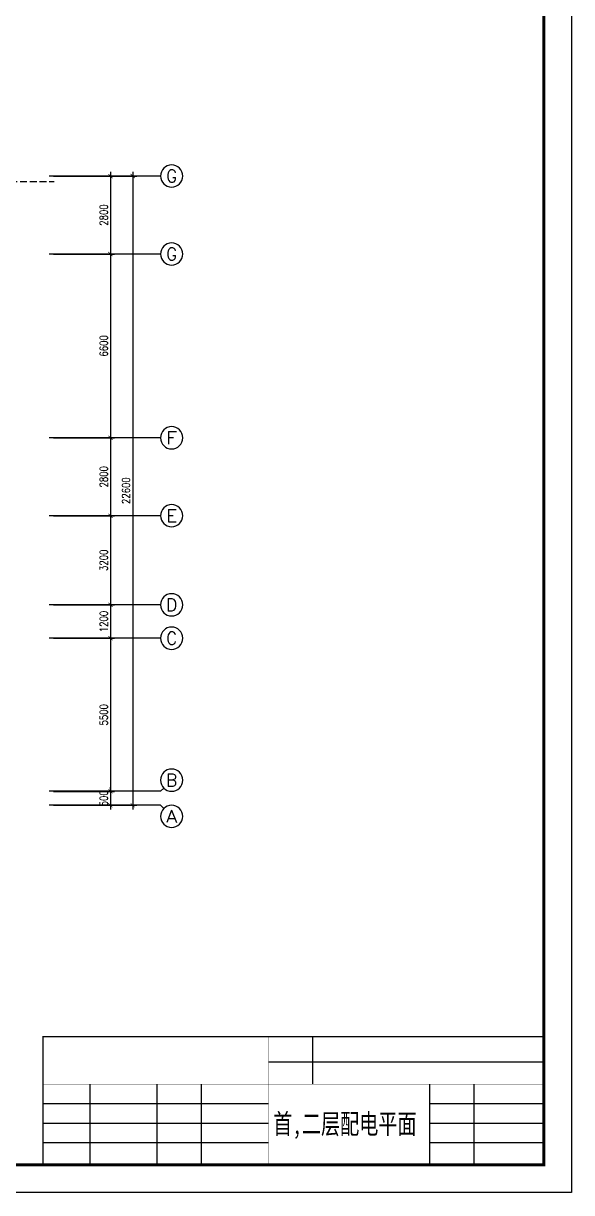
# Model space of a CAD drawing. Extents: x 3476 to 122276, y -94307 to -10307.
# Drawn here: x 102569 to 122276, y -94307 to -52307 of the extents above; entities that cross this region are included whole.
import ezdxf
from ezdxf.enums import TextEntityAlignment as Align

# ---------------------------------------------------------------- set-up
doc = ezdxf.new("R2010")
doc.units = 0
doc.header["$LTSCALE"] = 1000
doc.header["$MEASUREMENT"] = 0
doc.linetypes.add('DASH', pattern=[0.35, 0.25, -0.1])
doc.layers.get('0').update_dxf_attribs({"linetype": 'CONTINUOUS'})
doc.layers.get('DEFPOINTS').update_dxf_attribs({"linetype": 'CONTINUOUS'})
for name, color, linetype in [('AXIS', 7, 'CONTINUOUS'), ('AXIS_TEXT', 7, 'CONTINUOUS'), ('FRAME', 7, 'CONTINUOUS'), ('WALL', 7, 'CONTINUOUS'), ('文字', 7, 'CONTINUOUS')]:
    doc.layers.add(name, color=color, linetype=linetype)
doc.styles.add('COMPLEX', font='COMPLEX.shx', dxfattribs={"width": 0.8})
doc.styles.add('DIM_FONT', font='romanc.shx', dxfattribs={"width": 0.8})
doc.styles.add('文字说明', font='SimSun.ttf')
doc.dimstyles.new('S100', dxfattribs={"dimtxt": 280, "dimasz": 150, "dimexe": 150, "dimexo": 150, "dimgap": 100, "dimtad": 1, "dimdec": 0, "dimzin": 0, "dimdsep": 46, "dimtxsty": 'DIM_FONT', "dimblk": '_DIMX', "dimblk1": 'ARCHTICK', "dimblk2": 'ARCHTICK', "dimsah": 1, "dimcen": 0.09, "dimdle": 150, "dimclrt": 7, "dimadec": 0, "dimazin": 0, "dimtfac": 1, "dimtdec": 0, "dimtix": 1, "dimtmove": 2, "dimatfit": 3, "dimldrblk": 'ARCHTICK', "dimfxl": 0, "dimtolj": 1, "dimtzin": 0, "dimarcsym": 0})

# ---------------------------------------------------------------- blocks, each defined once
blk = doc.blocks.new('_ARCHTICK')
at = {"color": 0, "linetype": 'ByBlock', "const_width": 0.15}
blk.add_lwpolyline([(-0.5, -0.5), (0.5, 0.5)], dxfattribs=at)
blk = doc.blocks.new('*D881')
at = {"color": 0, "linetype": 'ByBlock'}
for p, q in [((106499, -78888), (106499, -101789)), ((103649, -79038), (106649, -79038)), ((103649, -101639), (106649, -101639))]:
    blk.add_line(p, q, dxfattribs=at)
at = {"layer": 'DEFPOINTS', "color": 0, "linetype": 'ByBlock'}
for p in [(103499, -79038), (103499, -101639), (106499, -101639)]:
    blk.add_point(p, dxfattribs=at)
at = {"color": 0, "linetype": 'ByBlock', "xscale": 150, "yscale": 150, "zscale": 150}
for p, rotation in [((106499, -79038), 90), ((106499, -101639), 270)]:
    blk.add_blockref('_ARCHTICK', p, dxfattribs=dict(at, rotation=rotation))
at = {"color": 7, "linetype": 'ByBlock', "insert": (106259, -90338), "char_height": 280, "attachment_point": 5, "rotation": 90, "style": 'DIM_FONT'}
blk.add_mtext('\\A1;22600', dxfattribs=at)
blk = doc.blocks.new('_DIMX')
blk.add_line((-150, 0), (150, 0))
at = {"const_width": 50}
blk.add_lwpolyline([(-70, -70), (70, 70)], dxfattribs=at)
blk = doc.blocks.new('*D882')
at = {"color": 0, "linetype": 'ByBlock'}
for p, q in [((103649, -95639), (105849, -95639)), ((105699, -95489), (105699, -101289)), ((103649, -101139), (105849, -101139))]:
    blk.add_line(p, q, dxfattribs=at)
at = {"layer": 'DEFPOINTS', "color": 0, "linetype": 'ByBlock'}
for p in [(103499, -95639), (103499, -101139), (105699, -101139)]:
    blk.add_point(p, dxfattribs=at)
at = {"color": 0, "linetype": 'ByBlock', "xscale": 150, "yscale": 150, "zscale": 150}
for p, rotation in [((105699, -95639), 90), ((105699, -101139), 270)]:
    blk.add_blockref('_ARCHTICK', p, dxfattribs=dict(at, rotation=rotation))
at = {"color": 7, "linetype": 'ByBlock', "insert": (105459, -98389), "char_height": 280, "attachment_point": 5, "rotation": 90, "style": 'DIM_FONT'}
blk.add_mtext('\\A1;5500', dxfattribs=at)
blk = doc.blocks.new('*D883')
at = {"color": 0, "linetype": 'ByBlock'}
for p, q in [((103649, -101139), (105849, -101139)), ((105699, -101139), (105699, -100989)), ((105699, -101139), (105699, -101639)), ((103649, -101639), (105849, -101639)), ((105699, -101639), (105699, -101789))]:
    blk.add_line(p, q, dxfattribs=at)
at = {"layer": 'DEFPOINTS', "color": 0, "linetype": 'ByBlock'}
for p in [(103499, -101139), (103499, -101639), (105699, -101639)]:
    blk.add_point(p, dxfattribs=at)
at = {"color": 0, "linetype": 'ByBlock', "xscale": 150, "yscale": 150, "zscale": 150}
for p, rotation in [((105699, -101139), 270), ((105699, -101639), 90)]:
    blk.add_blockref('_ARCHTICK', p, dxfattribs=dict(at, rotation=rotation))
at = {"color": 7, "linetype": 'ByBlock', "insert": (105459, -101389), "char_height": 280, "attachment_point": 5, "rotation": 90, "style": 'DIM_FONT'}
blk.add_mtext('\\A1;500', dxfattribs=at)
blk = doc.blocks.new('*D884')
at = {"color": 0, "linetype": 'ByBlock'}
for p, q in [((103649, -81838), (105849, -81838)), ((105699, -81688), (105699, -88589)), ((103649, -88439), (105849, -88439))]:
    blk.add_line(p, q, dxfattribs=at)
at = {"layer": 'DEFPOINTS', "color": 0, "linetype": 'ByBlock'}
for p in [(103499, -81838), (103499, -88439), (105699, -88439)]:
    blk.add_point(p, dxfattribs=at)
at = {"color": 0, "linetype": 'ByBlock', "xscale": 150, "yscale": 150, "zscale": 150}
for p, rotation in [((105699, -81838), 90), ((105699, -88439), 270)]:
    blk.add_blockref('_ARCHTICK', p, dxfattribs=dict(at, rotation=rotation))
at = {"color": 7, "linetype": 'ByBlock', "insert": (105459, -85138), "char_height": 280, "attachment_point": 5, "rotation": 90, "style": 'DIM_FONT'}
blk.add_mtext('\\A1;6600', dxfattribs=at)
blk = doc.blocks.new('*D885')
at = {"color": 0, "linetype": 'ByBlock'}
for p, q in [((103649, -94439), (105849, -94439)), ((105699, -94289), (105699, -95789)), ((103649, -95639), (105849, -95639))]:
    blk.add_line(p, q, dxfattribs=at)
at = {"layer": 'DEFPOINTS', "color": 0, "linetype": 'ByBlock'}
for p in [(103499, -94439), (103499, -95639), (105699, -95639)]:
    blk.add_point(p, dxfattribs=at)
at = {"color": 0, "linetype": 'ByBlock', "xscale": 150, "yscale": 150, "zscale": 150}
for p, rotation in [((105699, -94439), 90), ((105699, -95639), 270)]:
    blk.add_blockref('_ARCHTICK', p, dxfattribs=dict(at, rotation=rotation))
at = {"color": 7, "linetype": 'ByBlock', "insert": (105459, -95039), "char_height": 280, "attachment_point": 5, "rotation": 90, "style": 'DIM_FONT'}
blk.add_mtext('\\A1;1200', dxfattribs=at)
blk = doc.blocks.new('*D886')
at = {"color": 0, "linetype": 'ByBlock'}
for p, q in [((105699, -91089), (105699, -94589)), ((103649, -91239), (105849, -91239)), ((103649, -94439), (105849, -94439))]:
    blk.add_line(p, q, dxfattribs=at)
at = {"layer": 'DEFPOINTS', "color": 0, "linetype": 'ByBlock'}
for p in [(103499, -91239), (103499, -94439), (105699, -94439)]:
    blk.add_point(p, dxfattribs=at)
at = {"color": 0, "linetype": 'ByBlock', "xscale": 150, "yscale": 150, "zscale": 150}
for p, rotation in [((105699, -91239), 90), ((105699, -94439), 270)]:
    blk.add_blockref('_ARCHTICK', p, dxfattribs=dict(at, rotation=rotation))
at = {"color": 7, "linetype": 'ByBlock', "insert": (105459, -92839), "char_height": 280, "attachment_point": 5, "rotation": 90, "style": 'DIM_FONT'}
blk.add_mtext('\\A1;3200', dxfattribs=at)
blk = doc.blocks.new('*D887')
at = {"color": 0, "linetype": 'ByBlock'}
for p, q in [((103649, -88439), (105849, -88439)), ((105699, -88289), (105699, -91389)), ((103649, -91239), (105849, -91239))]:
    blk.add_line(p, q, dxfattribs=at)
at = {"layer": 'DEFPOINTS', "color": 0, "linetype": 'ByBlock'}
for p in [(103499, -88439), (103499, -91239), (105699, -91239)]:
    blk.add_point(p, dxfattribs=at)
at = {"color": 0, "linetype": 'ByBlock', "xscale": 150, "yscale": 150, "zscale": 150}
for p, rotation in [((105699, -88439), 90), ((105699, -91239), 270)]:
    blk.add_blockref('_ARCHTICK', p, dxfattribs=dict(at, rotation=rotation))
at = {"color": 7, "linetype": 'ByBlock', "insert": (105459, -89839), "char_height": 280, "attachment_point": 5, "rotation": 90, "style": 'DIM_FONT'}
blk.add_mtext('\\A1;2800', dxfattribs=at)
blk = doc.blocks.new('_AXISO')
blk.add_circle((0, 0), 0.5)
at = {"layer": 'AXIS_TEXT', "style": 'COMPLEX', "width": 1.041667}
blk.add_attdef('A', text='', height=0.56, dxfattribs=at).set_placement((-0.25, -0.28), (0.25, -0.28), align=Align.FIT)
blk = doc.blocks.new('_AXISO2')
blk.add_line((0.354, 0.146), (0.5, 0))
blk.add_circle((0, 0.5), 0.5)
at = {"layer": 'AXIS_TEXT', "style": 'COMPLEX', "width": 1.041667}
blk.add_attdef('A', text='', height=0.56, dxfattribs=at).set_placement((-0.25, 0.22), (0.25, 0.22), align=Align.FIT)
blk = doc.blocks.new('_AXISO1')
blk.add_line((0.354, -0.146), (0.5, 0))
blk.add_circle((0, -0.5), 0.5)
at = {"layer": 'AXIS_TEXT', "style": 'COMPLEX', "width": 1.041667}
blk.add_attdef('A', text='', height=0.56, dxfattribs=at).set_placement((-0.25, -0.78), (0.25, -0.78), align=Align.FIT)
blk = doc.blocks.new('*D888')
at = {"color": 0, "linetype": 'ByBlock'}
for p, q in [((105699, -78888), (105699, -81988)), ((105199, -79038), (105849, -79038)), ((105199, -81838), (105849, -81838))]:
    blk.add_line(p, q, dxfattribs=at)
at = {"layer": 'DEFPOINTS', "color": 0, "linetype": 'ByBlock'}
for p in [(105049, -79038), (105049, -81838), (105699, -81838)]:
    blk.add_point(p, dxfattribs=at)
at = {"color": 0, "linetype": 'ByBlock', "xscale": 150, "yscale": 150, "zscale": 150}
for p, rotation in [((105699, -79038), 90), ((105699, -81838), 270)]:
    blk.add_blockref('_ARCHTICK', p, dxfattribs=dict(at, rotation=rotation))
at = {"color": 7, "linetype": 'ByBlock', "insert": (105459, -80438), "char_height": 280, "attachment_point": 5, "rotation": 90, "style": 'DIM_FONT'}
blk.add_mtext('\\A1;2800', dxfattribs=at)

msp = doc.modelspace()

# ---------------------------------------------------------------- linework, layer by layer
at = {"layer": 'AXIS'}
for p, q in [((107499, -57792.3), (103499, -57792.3)), ((107499, -60592.3), (103499, -60592.3)), ((107499, -67192.3), (103499, -67192.3)), ((107499, -69992.3), (103499, -69992.3)), ((107499, -73192.3), (103499, -73192.3)), ((107499, -74392.3), (103499, -74392.3)), ((107499, -79892.3), (103499, -79892.3)), ((107499, -80392.3), (103499, -80392.3))]:
    msp.add_line(p, q, dxfattribs=at)
at = {"layer": 'FRAME', "color": 7, "linetype": 'ByBlock'}
for p, q in [((112975.7, -90407.5), (112975.7, -88707.5)), ((104975.7, -93307.5), (104975.7, -90407.5)), ((107375.7, -93307.5), (107375.7, -90407.5)), ((108975.7, -93307.5), (108975.7, -90407.5)), ((117175.7, -93307.5), (117175.7, -90407.5)), ((118775.7, -93307.5), (118775.7, -90407.5)), ((103275.9, -91107.5), (111375.7, -91107.5)), ((117175.7, -91107.5), (121275.7, -91107.5)), ((103275.9, -91807.5), (111375.7, -91807.5)), ((117175.7, -91807.5), (121275.7, -91807.5)), ((103275.9, -92507.5), (111375.7, -92507.5)), ((117175.7, -92507.5), (121275.7, -92507.5))]:
    msp.add_line(p, q, dxfattribs=at)
at = {"layer": 'FRAME', "color": 7, "linetype": 'Continuous'}
msp.add_line((111375.7, -89607.5), (121275.7, -89607.5), dxfattribs=at)
at = {"layer": 'FRAME', "color": 7, "linetype": 'ByBlock'}
msp.add_lwpolyline([(122275.8, -94307), (3475.8, -94307), (3475.8, -10307), (122275.8, -10307)], close=True, dxfattribs=at)
at = {"layer": 'FRAME', "color": 7, "linetype": 'ByBlock', "const_width": 100}
msp.add_lwpolyline([(121275.7, -11307.4), (5975.8, -11307.4), (5975.8, -93307.5), (121275.7, -93307.5)], close=True, dxfattribs=at)
at = {"layer": 'FRAME', "color": 7, "linetype": 'ByBlock'}
for points, const_width in [([(103275.9, -93307.5), (103275.9, -88707.5), (121275.7, -88707.5)], 50), ([(111375.7, -93307.5), (111375.7, -88707.5)], 15), ([(103275.9, -90407.5), (121275.7, -90407.5)], 15)]:
    msp.add_lwpolyline(points, dxfattribs=dict(at, const_width=const_width))
at = {"layer": 'WALL', "linetype": 'DASH'}
msp.add_lwpolyline([(23494.8, -60981.8), (23856.5, -60198.6, -0.2924549), (27306.3, -57992.1), (27898.5, -57992.1), (103674, -57992.3)], format="xyb", dxfattribs=at)

# ---------------------------------------------------------------- block references
at = {"layer": 'AXIS'}
ref = msp.add_blockref('_AXISO', (107899, -57791.3), dxfattribs=dict(at, xscale=-800, yscale=800, zscale=800))
ref.add_attrib('A', 'G', dxfattribs={"layer": 'AXIS_TEXT', "height": 448, "style": 'COMPLEX', "width": 1.041667}).set_placement((107699, -58015.3), (108099, -58015.3), align=Align.FIT)
ref = msp.add_blockref('_AXISO', (107899, -60591.3), dxfattribs=dict(at, xscale=-800, yscale=800, zscale=800))
ref.add_attrib('A', 'G', dxfattribs={"layer": 'AXIS_TEXT', "height": 448, "style": 'COMPLEX', "width": 1.041667}).set_placement((107699, -60815.3), (108099, -60815.3), align=Align.FIT)
ref = msp.add_blockref('_AXISO', (107899, -67192.3), dxfattribs=dict(at, xscale=-800, yscale=800, zscale=800))
ref.add_attrib('A', 'F', dxfattribs={"layer": 'AXIS_TEXT', "height": 448, "style": 'COMPLEX', "width": 1.171875}).set_placement((107699, -67416.3), (108099, -67416.3), align=Align.FIT)
ref = msp.add_blockref('_AXISO', (107899, -69992.3), dxfattribs=dict(at, xscale=-800, yscale=800, zscale=800))
ref.add_attrib('A', 'E', dxfattribs={"layer": 'AXIS_TEXT', "height": 448, "style": 'COMPLEX', "width": 1.171875}).set_placement((107699, -70216.3), (108099, -70216.3), align=Align.FIT)
ref = msp.add_blockref('_AXISO', (107899, -73192.3), dxfattribs=dict(at, xscale=-800, yscale=800, zscale=800))
ref.add_attrib('A', 'D', dxfattribs={"layer": 'AXIS_TEXT', "height": 448, "style": 'COMPLEX', "width": 1.102941}).set_placement((107699, -73416.3), (108099, -73416.3), align=Align.FIT)
ref = msp.add_blockref('_AXISO', (107899, -74392.3), dxfattribs=dict(at, xscale=-800, yscale=800, zscale=800))
ref.add_attrib('A', 'C', dxfattribs={"layer": 'AXIS_TEXT', "height": 448, "style": 'COMPLEX', "width": 1.25}).set_placement((107699, -74616.3), (108099, -74616.3), align=Align.FIT)
ref = msp.add_blockref('_AXISO2', (107899, -79892.3), dxfattribs=dict(at, xscale=-800, yscale=800, zscale=800))
ref.add_attrib('A', 'B', dxfattribs={"layer": 'AXIS_TEXT', "height": 448, "style": 'COMPLEX', "width": 1.102941}).set_placement((107699, -79716.3), (108099, -79716.3), align=Align.FIT)
ref = msp.add_blockref('_AXISO1', (107899, -80392.3), dxfattribs=dict(at, xscale=-800, yscale=800, zscale=800))
ref.add_attrib('A', 'A', dxfattribs={"layer": 'AXIS_TEXT', "height": 448, "style": 'COMPLEX', "width": 1.041667}).set_placement((107699, -81016.3), (108099, -81016.3), align=Align.FIT)

# ---------------------------------------------------------------- texts
at = {"layer": '文字', "style": '文字说明', "width": 0.7}
msp.add_text('首,二层配电平面', height=720, dxfattribs=at).set_placement((111547.9, -92196.5))

# ---------------------------------------------------------------- dimensions: what is measured, and where the dimension line sits
at = {"layer": 'AXIS'}
dim = msp.add_aligned_dim(p1=(103499, -57792.3), p2=(103499, -80392.3), distance=3000, dimstyle='S100', dxfattribs=at)
dim.commit()
dim.dimension.update_dxf_attribs({"geometry": '*D881', "text_midpoint": (106259, -69092.3), "insert": (0, 21246.2)})
for base, p1, p2, picture, middle in [((105699, -60592.3), (105049, -57792.3), (105049, -60592.3), '*D888', (105459, -59192.3)), ((105699, -67192.3), (103499, -60592.3), (103499, -67192.3), '*D884', (105459, -63892.3)), ((105699, -69992.3), (103499, -67192.3), (103499, -69992.3), '*D887', (105459, -68592.3)), ((105699, -73192.3), (103499, -69992.3), (103499, -73192.3), '*D886', (105459, -71592.3)), ((105699, -74392.3), (103499, -73192.3), (103499, -74392.3), '*D885', (105459, -73792.3)), ((105699, -79892.3), (103499, -74392.3), (103499, -79892.3), '*D882', (105459, -77142.3)), ((105699, -80392.3), (103499, -79892.3), (103499, -80392.3), '*D883', (105459, -80142.3))]:
    dim = msp.add_linear_dim(base=base, p1=p1, p2=p2, angle=270, dimstyle='S100', dxfattribs=at)
    dim.commit()
    dim.dimension.update_dxf_attribs({"geometry": picture, "text_midpoint": middle, "insert": (0, 21246.2)})

doc.saveas('drawing.dxf')
